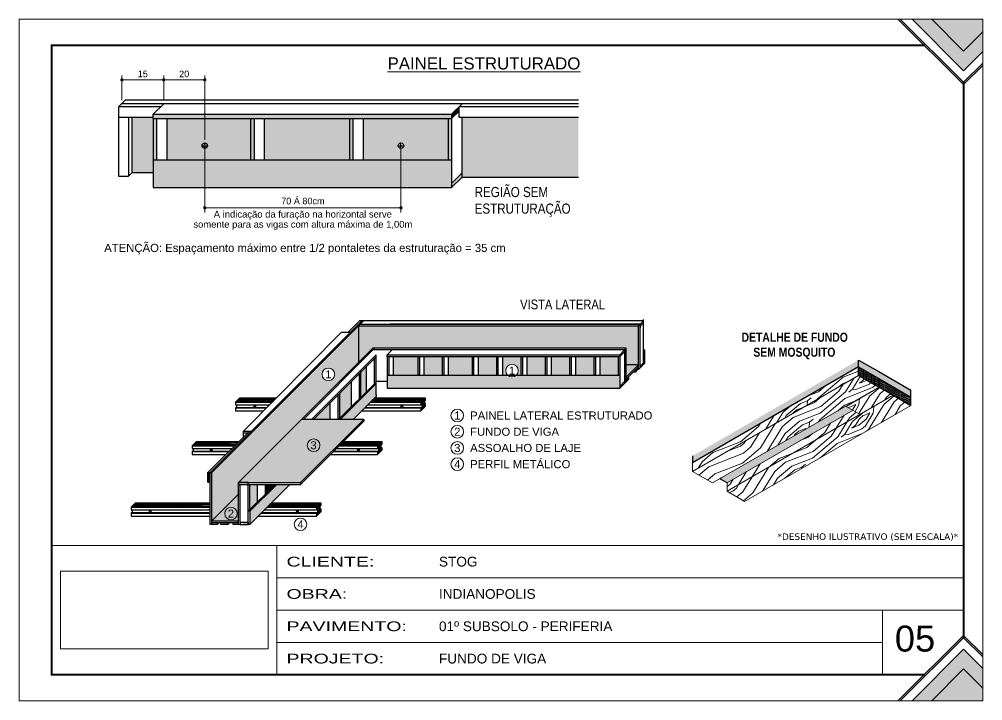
# Model space of a CAD drawing. Extents: x -1206 to 6684, y -2991 to 10691.
# Drawn here: x 71 to 1556, y -691 to 359 of the extents above; entities that cross this region are included whole.
import ezdxf
from ezdxf.enums import TextEntityAlignment as Align

# ---------------------------------------------------------------- set-up
doc = ezdxf.new("R2010")
doc.units = 0
doc.linetypes.add('CONTINUO', pattern=[0])
doc.layers.get('0').update_dxf_attribs({"color": 50})
for name, color, linetype, lineweight in [('CARIMBO', 255, 'Continuous', 9), ('Demarcação 1', 251, 'Continuous', 9), ('Folhas', 255, 'Continuous', 9), ('fundo', 100, 'Continuous', 9), ('Madeira', 126, 'Continuous', 18)]:
    doc.layers.add(name, color=color, linetype=linetype, lineweight=lineweight)
for name, color, linetype in [('COTA', 241, 'Continuous'), ('HACHURA MADEIRAS', 1, 'Continuous'), ('material do compensado', 7, 'Continuous'), ('TEXTO', 3, 'Continuous')]:
    doc.layers.add(name, color=color, linetype=linetype)
doc.layers.add('Demarcação 2', color=7, linetype='Continuous', lineweight=9, true_color=0xe0e0e0)
doc.styles.add('ARIAL', font='arial.ttf')
doc.styles.add('CESAR1', font='arial.ttf', dxfattribs={"oblique": 15})
doc.styles.add('ROMANC', font='techb___.ttf', dxfattribs={"height": 2.5})
doc.styles.get("Standard").update_dxf_attribs({"font": 'arial.ttf'})
doc.styles.add('stylellllll', font='verdana.ttf', dxfattribs={"height": 2})
doc.styles.add('Tecnologia', font='')
doc.styles.add('texto', font='ARIALN.TTF')
doc.styles.get('Tecnologia').set_extended_font_data('Forgotten Futurist')
doc.dimstyles.new('1x', dxfattribs={"dimtxt": 10, "dimasz": 5, "dimexe": 7, "dimexo": 5, "dimgap": 4, "dimtad": 1, "dimdec": 1, "dimdsep": 46, "dimtxsty": 'Standard', "dimblk": 'DOT', "dimcen": 0.09, "dimclrd": 4, "dimclre": 4, "dimclrt": 2, "dimadec": 0, "dimazin": 2, "dimtfac": 1, "dimtdec": 1, "dimtmove": 0, "dimatfit": 3, "dimldrblk": 'DOT', "dimfxl": 1, "dimtolj": 1, "dimtzin": 0, "dimlwd": 9, "dimlwe": 9, "dimarcsym": 0})
picture_1 = doc.add_image_def('image1.jpg', size_in_pixel=(1600, 599))
pattern_1 = [(45, (-2172.936, 47997.7948), (0.99436891, 3.64601934), [4.6875, -0.9375, 0, -0.9375])]
pattern_2 = [(355, (-48299.61, -3039.05), (111.07494, 93.20294), [5.12645, -97.40264]), (85, (-48255.63, -3006.88), (-93.20294, 111.07494), [10.2529, -92.27619]), (40, (-48276.95, -3015.305), (8.936, 102.13894), [7.24881, -21.74642, 7.24881, -14.497615, 50.751904, -43.50449]), (40, (-48305.164, -3043.71), (8.936, 102.13894), [7.24983, -14.49967, 7.24983, -115.99871]), (40, (-48268.52, -3036.626), (8.936, 102.13894), [7.24983, -137.7482]), (40, (-48258.755, -3042.63), (8.936, 102.13894), [7.24983, -137.7482]), (40, (-48273.18, -3031.07), (8.936, 102.13894), [7.24983, -137.7482]), (40, (-48277.84, -3025.52), (8.936, 102.13894), [14.49967, -130.49838]), (40, (-48245.606, -2951.15), (8.936, 102.13894), [14.49967, -130.49838]), (40, (-48287.61, -3019.52), (8.936, 102.13894), [28.99933, -115.99871]), (40, (-48292.27, -3013.964), (8.936, 102.13894), [28.99933, -115.99871]), (40, (-48223.2, -2989.13), (8.936, 102.13894), [28.99933, -115.99871]), (40, (-48296.48, -3003.3), (8.936, 102.13894), [21.7497, -123.24834]), (40, (-48315.57, -2986.195), (8.936, 102.13894), [21.7497, -123.24834]), (40, (-48306.25, -2997.3), (8.936, 102.13894), [21.7497, -123.24834]), (40, (-48237.18, -2972.47), (8.936, 102.13894), [36.24951, -108.74853]), (40, (-48246.946, -2966.47), (8.936, 102.13894), [36.24951, -108.74853]), (40, (-48238.966, -2992.9), (8.936, 102.13894), [50.74931, -94.24873]), (21.56505, (-48288.503, -3029.73), (102.138945, -8.936), [11.4631, -217.79893]), (21.56505, (-48265.395, -3000.877), (102.138945, -8.936), [11.4631, -217.79893]), (21.56505, (-48271.395, -3010.644), (102.138945, -8.936), [11.4631, -217.79893]), (21.56505, (-48294.504, -3039.5), (102.138945, -8.936), [22.9262, -206.33583]), (21.56505, (-48270.055, -2995.324), (102.138945, -8.936), [34.3893, -194.87273]), (21.56505, (-48279.82, -2989.323), (102.138945, -8.936), [45.8524, -183.40963]), (21.56505, (-48289.59, -2983.322), (102.138945, -8.936), [45.8524, -183.40963]), (21.56505, (-48302.23, -2951.34), (102.138945, -8.936), [45.8524, -183.40963]), (21.56505, (-48303.123, -2961.554), (102.138945, -8.936), [57.3155, -171.94653]), (21.56505, (-48298.91, -2972.215), (102.138945, -8.936), [57.3155, -171.94653]), (58.43495, (-48266.735, -3016.2), (8.936, 102.138945), [11.4631, -217.79893]), (58.43495, (-48282.95, -3025.07), (8.936, 102.138945), [11.4631, -217.79893]), (58.43495, (-48299.61, -3039.05), (8.936, 102.138945), [22.9262, -206.33583]), (58.43495, (-48267.63, -3026.41), (8.936, 102.138945), [22.9262, -206.33583]), (58.43495, (-48310.27, -3043.265), (8.936, 102.138945), [34.3893, -194.87273]), (58.43495, (-48320.485, -3042.37), (8.936, 102.138945), [45.8524, -183.40963]), (58.43495, (-48228.113, -3045.307), (8.936, 102.138945), [45.8524, -183.40963]), (58.43495, (-48262.97, -3031.966), (8.936, 102.138945), [45.8524, -183.40963]), (58.43495, (-48243.434, -3043.967), (8.936, 102.138945), [57.3155, -171.94653]), (58.43495, (-48253.2, -3037.966), (8.936, 102.138945), [57.3155, -171.94653])]
pattern_3 = [(0, (-37407.0936, -10793.0036), (0.82275303, 1.645506056), [0, -1.645506056])]

# ---------------------------------------------------------------- blocks, each defined once
blk = doc.blocks.new('9999999999')
at = {"transparency": 33554687}
h = blk.add_hatch(color=30, dxfattribs=at)
h.dxf.hatch_style = 1
h.paths.add_polyline_path([(1357.7, 1050), (1354, 1050), (1455.5, 949.3), (1485, 978.7), (1485, 982.3), (1455.5, 953)])
at = {"true_color": 0x000000, "transparency": 33554687}
h = blk.add_hatch(color=18, dxfattribs=at)
h.dxf.hatch_style = 1
h.paths.add_polyline_path([(1406.6, 1050), (1376.2, 1050), (1455.5, 970.8), (1485, 1000.1), (1485, 1030.4), (1455.5, 1001.1)])
at = {"true_color": 0xff7f00, "transparency": 33554687}
h = blk.add_hatch(color=30, dxfattribs=at)
h.dxf.hatch_style = 1
h.paths.add_polyline_path([(1485, 1030.4), (1485, 1050), (1406.6, 1050), (1455.5, 1001.1)])
at = {"transparency": 33554687}
h = blk.add_hatch(color=30, dxfattribs=at)
h.dxf.hatch_style = 1
h.paths.add_polyline_path([(1357.7, 0), (1354, 0), (1455.5, 100.7), (1485, 71.3), (1485, 67.7), (1455.5, 97)])
at = {"true_color": 0x000000, "transparency": 33554687}
h = blk.add_hatch(color=18, dxfattribs=at)
h.dxf.hatch_style = 1
h.paths.add_polyline_path([(1406.6, 0), (1376.2, 0), (1455.5, 79.2), (1485, 49.9), (1485, 19.6), (1455.5, 48.9)])
at = {"true_color": 0xff7f00, "transparency": 33554687}
h = blk.add_hatch(color=30, dxfattribs=at)
h.dxf.hatch_style = 1
h.paths.add_polyline_path([(1485, 19.6), (1485, 0), (1406.6, 0), (1455.5, 48.9)])
at = {"color": 30, "linetype": 'CONTINUO'}
for p, q in [((396.9, 40), (396.9, 239.2)), ((396.9, 189.4), (1455.5, 189.4)), ((396.9, 139.6), (1455.5, 139.6)), ((1330.4, 139.6), (1330.4, 40)), ((396.9, 89.8), (1330.4, 89.8))]:
    blk.add_line(p, q, dxfattribs=at)
at = {"color": 30, "transparency": 33554687}
for points in [[(1485, 978.7), (1455.5, 949.3), (1354, 1050)], [(1485, 982.3), (1455.5, 953), (1357.7, 1050)], [(1376.2, 1050), (1455.5, 970.8), (1485, 1000.1)], [(1406.6, 1050), (1455.5, 1001.1), (1485, 1030.4)], [(1485, 71.3), (1455.5, 100.7), (1354, 0)], [(1485, 67.7), (1455.5, 97), (1357.7, 0)], [(1376.2, 0), (1455.5, 79.2), (1485, 49.9)], [(1406.6, 0), (1455.5, 48.9), (1485, 19.6)]]:
    blk.add_lwpolyline(points, dxfattribs=at)
at = {"color": 30, "linetype": 'CONTINUO', "const_width": 2}
blk.add_lwpolyline([(1455.5, 97), (1455.5, 239.2), (50, 239.2), (50, 40), (1396.2, 40)], dxfattribs=at)
at = {"layer": 'Folhas'}
blk.add_lwpolyline([(0, 0), (1485, 0), (1485, 1050), (0, 1050)], close=True, dxfattribs=at)
at = {"layer": 'Folhas', "color": 30, "const_width": 3}
for points in [[(1396.2, 1010), (50, 1010), (50, 40), (1396.2, 40)], [(1455.5, 97), (1455.5, 953)]]:
    blk.add_lwpolyline(points, dxfattribs=at)
at = {"layer": 'TEXTO', "color": 7, "style": 'Tecnologia', "width": 1.5}
for s, p in [('CLIENTE:', (411.9, 214.3)), ('OBRA:', (411.9, 164.5)), ('PAVIMENTO:', (411.9, 114.7)), ('PROJETO:', (411.9, 64.9))]:
    blk.add_text(s, height=15, dxfattribs=at).set_placement(p, align=Align.MIDDLE_LEFT)
at = {"layer": 'TEXTO', "color": 7, "linetype": 'Continuous', "ltscale": 5, "style": 'ARIAL'}
for s, p in [('STOG', (646.9, 214.3)), ('INDIANOPOLIS', (646.9, 164.5)), ('01º SUBSOLO - PERIFERIA', (646.9, 114.7)), ('FUNDO DE VIGA', (646.9, 64.9))]:
    blk.add_text(s, height=15, dxfattribs=at).set_placement(p, align=Align.MIDDLE_LEFT)
image = blk.add_image(picture_1, insert=(63.5, 79.7), size_in_units=(320, 119.8))
image.dxf.flags = 7
blk = doc.blocks.new('_Dot')
at = {"color": 0, "linetype": 'ByBlock', "lineweight": -2}
blk.add_line((-0.5, 0), (-1, 0), dxfattribs=at)
at = {"color": 0, "linetype": 'ByBlock', "const_width": 0.5}
blk.add_lwpolyline([(-0.25, 0, 1), (0.25, 0, 1)], format="xyb", close=True, dxfattribs=at)
blk = doc.blocks.new('*D107')
at = {"layer": 'COTA', "color": 4, "lineweight": 9, "transparency": 16777216}
for p, q in [((229.6, 233.7), (229.6, 272.1)), ((294.1, 233.3), (294.1, 272.1)), ((234.6, 265.1), (289.1, 265.1))]:
    blk.add_line(p, q, dxfattribs=at)
at = {"layer": 'Defpoints', "color": 0, "transparency": 16777216}
for p in [(294.1, 265.1), (229.6, 228.7), (294.1, 228.3)]:
    blk.add_point(p, dxfattribs=at)
at = {"layer": 'COTA', "color": 4, "lineweight": 9, "transparency": 16777216, "xscale": 5, "yscale": 5, "zscale": 5, "rotation": 180}
blk.add_blockref('_Dot', (229.6, 265.1), dxfattribs=at)
at = {"layer": 'COTA', "color": 4, "lineweight": 9, "transparency": 16777216, "xscale": 5, "yscale": 5, "zscale": 5}
blk.add_blockref('_Dot', (294.1, 265.1), dxfattribs=at)
at = {"layer": 'COTA', "color": 2, "transparency": 16777216, "insert": (261.9, 274.2), "char_height": 10, "attachment_point": 5}
blk.add_mtext('\\A1;15', dxfattribs=at)
blk = doc.blocks.new('*D108')
at = {"layer": 'COTA', "color": 4, "lineweight": 9, "transparency": 16777216}
for p, q in [((294.1, 233.3), (294.1, 272.1)), ((357.4, 172.9), (357.4, 272.1)), ((299.1, 265.1), (352.4, 265.1))]:
    blk.add_line(p, q, dxfattribs=at)
at = {"layer": 'Defpoints', "color": 0, "transparency": 16777216}
for p in [(357.4, 265.1), (294.1, 228.3), (357.4, 167.9)]:
    blk.add_point(p, dxfattribs=at)
at = {"layer": 'COTA', "color": 4, "lineweight": 9, "transparency": 16777216, "xscale": 5, "yscale": 5, "zscale": 5, "rotation": 180}
blk.add_blockref('_Dot', (294.1, 265.1), dxfattribs=at)
at = {"layer": 'COTA', "color": 4, "lineweight": 9, "transparency": 16777216, "xscale": 5, "yscale": 5, "zscale": 5}
blk.add_blockref('_Dot', (357.4, 265.1), dxfattribs=at)
at = {"layer": 'COTA', "color": 2, "transparency": 16777216, "insert": (325.7, 274.2), "char_height": 10, "attachment_point": 5}
blk.add_mtext('\\A1;20', dxfattribs=at)
blk = doc.blocks.new('*D109')
at = {"layer": 'COTA', "color": 4, "lineweight": 9, "transparency": 16777216}
for p, q in [((357.4, 162.9), (357.4, 61)), ((659.8, 162.9), (659.8, 61)), ((362.4, 68), (654.8, 68))]:
    blk.add_line(p, q, dxfattribs=at)
at = {"layer": 'Defpoints', "color": 0, "transparency": 16777216}
for p in [(357.4, 167.9), (659.8, 167.9), (659.8, 68)]:
    blk.add_point(p, dxfattribs=at)
at = {"layer": 'COTA', "color": 4, "lineweight": 9, "transparency": 16777216, "xscale": 5, "yscale": 5, "zscale": 5, "rotation": 180}
blk.add_blockref('_Dot', (357.4, 68), dxfattribs=at)
at = {"layer": 'COTA', "color": 4, "lineweight": 9, "transparency": 16777216, "xscale": 5, "yscale": 5, "zscale": 5}
blk.add_blockref('_Dot', (659.8, 68), dxfattribs=at)
at = {"layer": 'COTA', "color": 2, "transparency": 16777216, "insert": (508.6, 78.4), "char_height": 10, "attachment_point": 5}
blk.add_mtext('\\A1;70 Á 80cm', dxfattribs=at)

msp = doc.modelspace()

# ---------------------------------------------------------------- hatches: boundary and pattern name
for points in [[(749.252, 217.124), (749.252, 223.5), (737.903, 212.243), (737.903, 205.867)], [(580.303, 142.155), (585.629, 142.155), (585.629, 205.867), (580.303, 205.867)], [(1026.156, -181.19), (1026.156, -176.996), (1021.928, -181.19), (1021.928, -185.384)], [(1010.992, -192.037), (1005.009, -197.971), (1005.009, -202.165), (1010.992, -196.231)], [(365.765, -340.012), (362.104, -340.012), (362.104, -354.87), (365.765, -354.87)]]:
    msp.add_hatch(color=256).paths.add_polyline_path(points)
at = {"linetype": 'ByBlock', "ltscale": 2}
for points in [[(737.903, 212.244), (277.847, 212.244), (277.847, 205.867), (737.903, 205.867)], [(277.736, 142.157), (283.062, 142.157), (283.062, 205.757), (277.736, 205.757)], [(427.918, 142.156), (433.244, 142.156), (433.244, 205.757), (427.918, 205.757)], [(618.869, -205.337), (621.221, -202.985), (621.221, -161.545), (618.869, -163.897)], [(638.519, -190.1), (640.958, -190.1), (640.958, -161.384), (638.519, -161.384)], [(685.796, -190.101), (688.234, -190.101), (688.234, -161.384), (685.796, -161.384)], [(723.329, -190.101), (725.768, -190.101), (725.768, -161.384), (723.329, -161.384)], [(769.261, -190.101), (771.7, -190.101), (771.7, -161.384), (769.261, -161.384)], [(806.795, -190.101), (809.233, -190.101), (809.233, -161.384), (806.795, -161.384)], [(844.328, -190.101), (846.767, -190.101), (846.767, -161.384), (844.328, -161.384)], [(881.861, -190.102), (884.3, -190.102), (884.3, -161.384), (881.862, -161.384)], [(919.395, -190.102), (921.834, -190.102), (921.834, -161.384), (919.395, -161.384)], [(956.928, -190.102), (959.367, -190.102), (959.367, -161.384), (956.928, -161.384)], [(994.462, -190.102), (996.9, -190.102), (996.901, -161.384), (994.462, -161.384)], [(1035.786, -151.397), (1033.771, -151.397), (1033.771, -153.637)], [(595.53, -226.198), (597.882, -223.845), (597.882, -184.549), (595.53, -186.902)], [(618.976, -205.23), (618.976, -202.752), (565.58, -256.148), (565.58, -258.037), (566.169, -258.037)], [(565.473, -217.293), (563.121, -219.645), (563.121, -258.143), (565.473, -258.143)], [(468.307, -358.166), (465.74, -358.166), (424.285, -399.622), (426.851, -399.622)], [(451.098, -372.809), (453.45, -370.456), (453.45, -358.273), (451.098, -358.273)]]:
    msp.add_hatch(color=256, dxfattribs=at).paths.add_polyline_path(points)
h = msp.add_hatch(color=256)
h.paths.add_polyline_path([(737.902, 105.614), (737.902, 99.237), (754.126, 115.329), (754.126, 121.706)])
h.paths.add_polyline_path([(732.576, 142.155), (737.903, 142.155), (737.903, 205.867), (732.577, 205.867)])
at = {"linetype": 'Continuous', "ltscale": 1.5}
h = msp.add_hatch(dxfattribs=at)
h.set_pattern_fill('ANSI36', color=256, scale=15, style=0)
h.set_pattern_definition(pattern_1)
h.paths.add_polyline_path([(409.533, -226.716), (407.027, -229.222), (463.592, -229.222), (466.084, -226.716)])
h = msp.add_hatch(dxfattribs=at)
h.set_pattern_fill('ANSI36', color=256, scale=15, style=0)
h.set_pattern_definition(pattern_1)
h.paths.add_polyline_path([(695.221, -226.716), (617.49, -226.716), (614.984, -229.222), (692.715, -229.222)])
h.paths.add_polyline_path([(695.221, -226.716), (692.715, -229.222), (692.715, -242.834), (695.221, -240.328)])
h = msp.add_hatch(dxfattribs=at)
h.set_pattern_fill('ANSI36', color=256, scale=15, style=0)
h.set_pattern_definition(pattern_1)
h.paths.add_polyline_path([(342.553, -294.086), (340.047, -296.592), (396.613, -296.592), (399.104, -294.086)])
h = msp.add_hatch(dxfattribs=at)
h.set_pattern_fill('ANSI36', color=256, scale=15, style=0)
h.set_pattern_definition(pattern_1)
h.paths.add_polyline_path([(628.242, -294.086), (625.736, -296.592), (625.736, -310.204), (628.242, -307.698)])
h.paths.add_polyline_path([(569.236, -294.086), (566.73, -296.592), (625.736, -296.592), (628.242, -294.086)])
h = msp.add_hatch(dxfattribs=at)
h.set_pattern_fill('ANSI36', color=256, scale=15, style=0)
h.set_pattern_definition(pattern_1)
h.paths.add_polyline_path([(248.479, -388.708), (245.973, -391.214), (353.445, -391.214), (353.445, -388.708)])
h = msp.add_hatch(dxfattribs=at)
h.set_pattern_fill('ANSI36', color=256, scale=15, style=0)
h.set_pattern_definition(pattern_1)
h.paths.add_polyline_path([(534.168, -388.708), (531.662, -391.214), (531.662, -404.827), (534.168, -402.321)])
h.paths.add_polyline_path([(458.065, -388.708), (455.559, -391.214), (531.662, -391.214), (534.168, -388.708)])
at = {"linetype": 'ByBlock', "ltscale": 2}
h = msp.add_hatch(color=256, dxfattribs=at)
h.paths.add_polyline_path([(376.551, -417.002), (368.331, -417.002), (368.331, -419.921), (376.551, -419.921)])
h.paths.add_polyline_path([(392.849, -417.002), (382.063, -417.002), (382.063, -419.921), (392.849, -419.921)])
h.paths.add_polyline_path([(409.398, -417.002), (401.178, -417.002), (401.178, -419.921), (409.398, -419.921)])
at = {"layer": 'Demarcação 1'}
h = msp.add_hatch(color=256, dxfattribs=at)
h.paths.add_polyline_path([(388.061, -403.104, 1), (407.416, -403.104, 1)], flags=17)
h.paths.add_polyline_path([(409.398, -355.402), (594.443, -170.358), (594.443, -113.89), (594.442, -113.89), (368.331, -340.001), (368.331, -414.435), (409.398, -373.368)])
h.paths.add_polyline_path([(538.256, -188.568, -1), (557.611, -188.568, -1)], flags=16)
h.paths.add_polyline_path([(389.86, -412.357), (405.617, -412.357), (405.617, -393.801), (389.86, -393.801)], flags=24)
h.paths.add_polyline_path([(540.055, -197.821), (555.812, -197.821), (555.812, -179.265), (540.055, -179.265)], flags=24)
for points in [[(594.443, -170.358), (616.377, -148.423), (1006.944, -148.423), (1006.944, -174.048), (1026.156, -174.048), (1026.156, -113.89), (594.443, -113.89)], [(1006.944, -174.048), (1006.944, -193.104), (1026.156, -174.048)]]:
    msp.add_hatch(color=256, dxfattribs=at).paths.add_polyline_path(points)
h = msp.add_hatch(color=256, dxfattribs=at)
h.paths.add_polyline_path([(368.331, -414.435), (409.398, -414.435), (409.398, -373.368)])
h.paths.add_polyline_path([(388.061, -403.104, -1), (407.416, -403.104, -1)], flags=16)
h.paths.add_polyline_path([(389.86, -412.357), (405.617, -412.357), (405.617, -393.801), (389.86, -393.801)], flags=24)
at = {"layer": 'Demarcação 2'}
for points in [[(277.847, 205.871), (277.847, 205.871), (277.847, 205.871), (277.847, 206.93), (244.854, 206.93), (244.854, 121.709), (277.847, 121.708)], [(299.397, 142.157), (428.029, 142.156), (428.029, 205.867), (299.397, 205.867)], [(449.579, 142.156), (580.303, 142.155), (580.303, 205.867), (449.579, 205.867)], [(754.126, 206.93), (754.126, 115.329), (933.405, 115.328), (933.405, 206.93)], [(737.903, 142.155), (277.847, 142.157), (277.847, 105.616), (277.847, 99.239), (737.902, 99.237)], [(648.493, -190.101), (685.902, -190.101), (685.902, -161.278), (648.493, -161.278)], [(695.769, -190.101), (723.436, -190.101), (723.436, -161.278), (695.769, -161.278)], [(733.303, -190.101), (769.368, -190.101), (769.368, -161.278), (733.303, -161.278)], [(779.235, -190.101), (806.901, -190.101), (806.901, -161.278), (779.235, -161.278)], [(854.302, -190.101), (881.968, -190.102), (881.968, -161.278), (854.302, -161.278)], [(891.835, -190.102), (919.502, -190.102), (919.502, -161.278), (891.835, -161.278)], [(929.369, -190.102), (957.035, -190.102), (957.035, -161.278), (929.369, -161.278)], [(966.902, -190.102), (994.568, -190.102), (994.569, -161.278), (966.902, -161.278)], [(597.989, -223.739), (606.656, -215.072), (606.656, -176.111), (597.989, -184.777)], [(997.007, -190.102), (837.339, -190.101, -0.38303455), (824.408, -190.101), (638.626, -190.1), (638.626, -210.1), (997.007, -210.102)], [(565.58, -256.148), (583.317, -238.411), (583.317, -199.45), (565.58, -217.186)], [(621.328, -219.958), (621.328, -202.878), (566.169, -258.037), (586.169, -258.037), (621.323, -222.883)], [(524.729, -258.037), (550.907, -258.037), (550.907, -231.859)], [(426.637, -397.269), (438.884, -385.022), (438.884, -358.166), (426.637, -358.166)], [(488.606, -358.166), (483.12, -358.166), (468.307, -358.166), (426.851, -399.622), (426.851, -419.921)], [(453.557, -370.35), (465.74, -358.166), (453.557, -358.166)]]:
    msp.add_hatch(color=256, dxfattribs=at).paths.add_polyline_path(points)
h = msp.add_hatch(color=256, dxfattribs=at)
h.paths.add_polyline_path([(655.625, 163.689, -1), (663.992, 163.689, -1)], flags=16)
h.paths.add_polyline_path([(601.852, 142.155), (732.576, 142.155), (732.577, 205.867), (601.852, 205.867)])
h = msp.add_hatch(color=256, dxfattribs=at)
h.paths.add_polyline_path([(840.551, -182.9, -1), (821.196, -182.9, -1)], flags=16)
h.paths.add_polyline_path([(822.995, -192.153), (838.752, -192.153), (838.752, -173.597), (822.995, -173.597)], flags=24)
h.paths.add_polyline_path([(816.768, -190.101), (844.435, -190.101), (844.435, -161.278), (816.768, -161.278)])
h = msp.add_hatch(color=256, dxfattribs=at)
h.paths.add_polyline_path([(409.398, -355.402), (411.965, -355.402), (424.285, -355.402), (505.037, -355.402), (602.401, -258.037), (506.763, -258.037)])
h.paths.add_polyline_path([(517.138, -307.416), (533.004, -307.416), (533.004, -288.533), (517.138, -288.533)], flags=24)
at = {"layer": 'fundo'}
h = msp.add_hatch(color=252, dxfattribs=at)
h.dxf.hatch_style = 1
h.paths.add_polyline_path([(1109.052, -314.383), (1109.052, -325.039), (1365.198, -177.153), (1365.198, -166.497)])
h = msp.add_hatch(color=252, dxfattribs=at)
h.dxf.hatch_style = 1
h.paths.add_polyline_path([(1396.276, -184.44), (1365.198, -166.497), (1365.198, -177.153), (1396.276, -195.095), (1445.612, -223.58), (1445.612, -212.925)])
h = msp.add_hatch(color=252, dxfattribs=at)
h.dxf.hatch_style = 1
h.paths.add_polyline_path([(1356.566, -243.893), (1346.197, -237.907), (1346.197, -237.031), (1151.408, -349.493), (1162.328, -355.797)])
at = {"layer": 'HACHURA MADEIRAS'}
h = msp.add_hatch(dxfattribs=at)
h.set_pattern_fill('DOTS', scale=1.036539)
h.set_pattern_definition(pattern_3)
h.paths.add_polyline_path([(1396.276, -208.118), (1396.276, -195.095), (1365.198, -177.153), (1365.198, -190.176)])
h = msp.add_hatch(dxfattribs=at)
h.set_pattern_fill('DOTS', scale=1.036539)
h.set_pattern_definition(pattern_3)
h.paths.add_polyline_path([(1397.034, -195.533), (1397.034, -208.556), (1418.173, -220.761), (1418.173, -207.738)])
h = msp.add_hatch(dxfattribs=at)
h.set_pattern_fill('DOTS', scale=1.036539)
h.set_pattern_definition(pattern_3)
h.paths.add_polyline_path([(1418.474, -207.911), (1418.474, -220.934), (1445.612, -236.603), (1445.612, -223.58)])
at = {"layer": 'Madeira'}
h = msp.add_hatch(dxfattribs=at)
h.set_pattern_fill('PATRON00077', color=256, scale=102.529099, angle=355, pattern_type=2)
h.set_pattern_definition(pattern_2)
h.paths.add_polyline_path([(1109.052, -325.039), (1109.052, -338.061), (1365.198, -190.176), (1365.198, -177.153)])
h = msp.add_hatch(dxfattribs=at)
h.set_pattern_fill('PATRON00077', color=256, scale=102.529099, angle=355, pattern_type=2)
h.set_pattern_definition([(355, (-17197.09, -72279.62), (111.07494, 93.20294), [5.12645, -97.40264]), (85, (-17153.11, -72247.45), (-93.20294, 111.07494), [10.25291, -92.27619]), (40, (-17174.43, -72255.874), (8.936, 102.138945), [7.248807, -21.74642, 7.248807, -14.497615, 50.751904, -43.504487]), (40, (-17202.65, -72284.28), (8.936, 102.138945), [7.24983, -14.499665, 7.24983, -115.99871]), (40, (-17166.004, -72277.196), (8.936, 102.138945), [7.24983, -137.74821]), (40, (-17156.24, -72283.196), (8.936, 102.138945), [7.24983, -137.74821]), (40, (-17170.664, -72271.64), (8.936, 102.138945), [7.24983, -137.74821]), (40, (-17175.324, -72266.09), (8.936, 102.138945), [14.49967, -130.49838]), (40, (-17143.09, -72191.72), (8.936, 102.138945), [14.49967, -130.49838]), (40, (-17185.09, -72260.09), (8.936, 102.138945), [28.99933, -115.99871]), (40, (-17189.75, -72254.534), (8.936, 102.138945), [28.99933, -115.99871]), (40, (-17120.68, -72229.7), (8.936, 102.138945), [28.99933, -115.99871]), (40, (-17193.965, -72243.87), (8.936, 102.138945), [21.7497, -123.24834]), (40, (-17213.05, -72226.765), (8.936, 102.138945), [21.7497, -123.24834]), (40, (-17203.73, -72237.87), (8.936, 102.138945), [21.7497, -123.24834]), (40, (-17134.66, -72213.04), (8.936, 102.138945), [36.24951, -108.74853]), (40, (-17144.43, -72207.04), (8.936, 102.138945), [36.24951, -108.74853]), (40, (-17136.45, -72233.47), (8.936, 102.138945), [50.74931, -94.24873]), (21.56505, (-17185.985, -72270.3), (102.138945, -8.936), [11.4631, -217.79893]), (21.56505, (-17162.877, -72241.447), (102.138945, -8.936), [11.4631, -217.79893]), (21.56505, (-17168.877, -72251.214), (102.138945, -8.936), [11.4631, -217.79893]), (21.56505, (-17191.986, -72280.07), (102.138945, -8.936), [22.9262, -206.33583]), (21.56505, (-17167.537, -72235.893), (102.138945, -8.936), [34.3893, -194.87273]), (21.56505, (-17177.304, -72229.893), (102.138945, -8.936), [45.8524, -183.40963]), (21.56505, (-17187.07, -72223.89), (102.138945, -8.936), [45.8524, -183.40963]), (21.56505, (-17199.71, -72191.91), (102.138945, -8.936), [45.8524, -183.40963]), (21.56505, (-17200.605, -72202.124), (102.138945, -8.936), [57.31551, -171.94653]), (21.56505, (-17196.39, -72212.785), (102.138945, -8.936), [57.31551, -171.94653]), (58.43495, (-17164.217, -72256.77), (8.936, 102.138945), [11.4631, -217.79893]), (58.43495, (-17180.43, -72265.64), (8.936, 102.138945), [11.4631, -217.79893]), (58.43495, (-17197.093, -72279.62), (8.936, 102.138945), [22.9262, -206.33583]), (58.43495, (-17165.11, -72266.98), (8.936, 102.138945), [22.9262, -206.33583]), (58.43495, (-17207.753, -72283.835), (8.936, 102.138945), [34.3893, -194.87273]), (58.43495, (-17217.967, -72282.94), (8.936, 102.138945), [45.8524, -183.40963]), (58.43495, (-17125.595, -72285.877), (8.936, 102.138945), [45.8524, -183.40963]), (58.43495, (-17160.45, -72272.536), (8.936, 102.138945), [45.8524, -183.40963]), (58.43495, (-17140.916, -72284.537), (8.936, 102.138945), [57.31551, -171.94653]), (58.43495, (-17150.683, -72278.536), (8.936, 102.138945), [57.31551, -171.94653])])
h.paths.add_polyline_path([(1109.052, -338.061), (1140.13, -356.004), (1396.276, -208.118), (1365.198, -190.176)])
h = msp.add_hatch(dxfattribs=at)
h.set_pattern_fill('PATRON00077', color=256, scale=102.529099, angle=355, pattern_type=2)
h.set_pattern_definition(pattern_2)
h.paths.add_polyline_path([(1189.479, -384.482), (1445.612, -236.603), (1418.474, -220.934), (1162.424, -368.765)])
h = msp.add_hatch(dxfattribs=at)
h.set_pattern_fill('PATRON00077', color=256, scale=102.529099, angle=355, pattern_type=2)
h.set_pattern_definition([(355, (-48321.57, -3026.31), (111.07494, 93.20294), [5.12645, -97.40264]), (85, (-48277.59, -2994.14), (-93.20294, 111.07494), [10.2529, -92.27619]), (40, (-48298.91, -3002.565), (8.936, 102.13894), [7.24881, -21.74642, 7.24881, -14.497615, 50.751904, -43.50449]), (40, (-48327.13, -3030.97), (8.936, 102.13894), [7.24983, -14.49967, 7.24983, -115.99871]), (40, (-48290.49, -3023.89), (8.936, 102.13894), [7.24983, -137.7482]), (40, (-48280.72, -3029.89), (8.936, 102.13894), [7.24983, -137.7482]), (40, (-48295.15, -3018.33), (8.936, 102.13894), [7.24983, -137.7482]), (40, (-48299.81, -3012.78), (8.936, 102.13894), [14.49967, -130.49838]), (40, (-48267.57, -2938.41), (8.936, 102.13894), [14.49967, -130.49838]), (40, (-48309.574, -3006.78), (8.936, 102.13894), [28.99933, -115.99871]), (40, (-48314.234, -3001.225), (8.936, 102.13894), [28.99933, -115.99871]), (40, (-48245.16, -2976.39), (8.936, 102.13894), [28.99933, -115.99871]), (40, (-48318.45, -2990.564), (8.936, 102.13894), [21.7497, -123.24834]), (40, (-48337.535, -2973.456), (8.936, 102.13894), [21.7497, -123.24834]), (40, (-48328.214, -2984.56), (8.936, 102.13894), [21.7497, -123.24834]), (40, (-48259.14, -2959.73), (8.936, 102.13894), [36.24951, -108.74853]), (40, (-48268.91, -2953.73), (8.936, 102.13894), [36.24951, -108.74853]), (40, (-48260.93, -2980.16), (8.936, 102.13894), [50.74931, -94.24873]), (21.56505, (-48310.467, -3016.992), (102.138945, -8.936), [11.4631, -217.79893]), (21.56505, (-48287.36, -2988.14), (102.138945, -8.936), [11.4631, -217.79893]), (21.56505, (-48293.36, -2997.905), (102.138945, -8.936), [11.4631, -217.79893]), (21.56505, (-48316.47, -3026.76), (102.138945, -8.936), [22.9262, -206.33583]), (21.56505, (-48292.02, -2982.584), (102.138945, -8.936), [34.3893, -194.87273]), (21.56505, (-48301.786, -2976.584), (102.138945, -8.936), [45.8524, -183.40963]), (21.56505, (-48311.553, -2970.583), (102.138945, -8.936), [45.8524, -183.40963]), (21.56505, (-48324.193, -2938.6), (102.138945, -8.936), [45.8524, -183.40963]), (21.56505, (-48325.087, -2948.815), (102.138945, -8.936), [57.3155, -171.94653]), (21.56505, (-48320.873, -2959.476), (102.138945, -8.936), [57.3155, -171.94653]), (58.43495, (-48288.7, -3003.46), (8.936, 102.138945), [11.4631, -217.79893]), (58.43495, (-48304.914, -3012.332), (8.936, 102.138945), [11.4631, -217.79893]), (58.43495, (-48321.575, -3026.313), (8.936, 102.138945), [22.9262, -206.33583]), (58.43495, (-48289.593, -3013.673), (8.936, 102.138945), [22.9262, -206.33583]), (58.43495, (-48332.236, -3030.526), (8.936, 102.138945), [34.3893, -194.87273]), (58.43495, (-48342.45, -3029.632), (8.936, 102.138945), [45.8524, -183.40963]), (58.43495, (-48250.078, -3032.57), (8.936, 102.138945), [45.8524, -183.40963]), (58.43495, (-48284.933, -3019.226), (8.936, 102.138945), [45.8524, -183.40963]), (58.43495, (-48265.4, -3031.228), (8.936, 102.138945), [57.3155, -171.94653]), (58.43495, (-48275.166, -3025.227), (8.936, 102.138945), [57.3155, -171.94653])])
h.paths.add_polyline_path([(1367.336, -250.112), (1418.173, -220.761), (1396.51, -208.195), (1346.197, -237.907)])
h = msp.add_hatch(dxfattribs=at)
h.set_pattern_fill('PATRON00077', color=256, scale=102.529099, angle=355, pattern_type=2)
h.set_pattern_definition(pattern_2)
h.paths.add_polyline_path([(1367.698, -250.32), (1356.419, -243.809), (1162.261, -355.836), (1162.328, -368.82)])

# ---------------------------------------------------------------- linework, layer by layer
at = {"linetype": 'ByBlock', "ltscale": 2}
for p, q in [((224.419, 223.501), (234.859, 233.942)), ((224.419, 223.501), (224.419, 206.93)), ((294.071, 228.336), (277.847, 212.244)), ((754.127, 228.336), (737.903, 212.243)), ((749.252, 206.93), (749.252, 223.501)), ((277.847, 212.244), (737.904, 212.244)), ((277.847, 205.871), (277.847, 212.244)), ((737.903, 212.243), (737.902, 99.237)), ((749.252, 217.124), (737.903, 205.867)), ((224.419, 206.93), (224.419, 116.873)), ((240.019, 206.93), (240.019, 116.873)), ((244.854, 206.93), (244.854, 121.709)), ((277.847, 205.871), (277.847, 99.239)), ((277.847, 205.871), (277.847, 105.616)), ((277.847, 205.867), (737.903, 205.867)), ((283.173, 205.871), (283.173, 142.157)), ((299.397, 142.157), (299.397, 205.871)), ((428.029, 205.871), (428.029, 142.156)), ((433.355, 205.871), (433.355, 142.156)), ((449.579, 142.156), (449.579, 205.871)), ((580.303, 205.867), (580.303, 142.155)), ((585.629, 205.867), (585.629, 142.155)), ((601.852, 142.155), (601.852, 205.867)), ((732.577, 205.867), (732.576, 142.155)), ((754.126, 115.329), (754.126, 206.929)), ((240.019, 116.873), (244.854, 121.709)), ((277.847, 121.708), (244.854, 121.709)), ((277.847, 121.708), (244.854, 121.708)), ((754.126, 121.706), (737.902, 105.614)), ((754.126, 115.329), (737.902, 99.237)), ((1033.771, -109.195), (1028.723, -114.202)), ((509.329, -258.037), (618.943, -148.423)), ((1004.436, -150.99), (1006.944, -148.423)), ((621.328, -219.958), (621.328, -161.438)), ((646.054, -150.99), (638.626, -158.358)), ((638.626, -158.358), (997.007, -158.358)), ((638.626, -161.276), (638.626, -158.358)), ((638.626, -161.276), (638.626, -210.1)), ((638.626, -161.276), (638.626, -190.1)), ((638.626, -161.278), (997.007, -161.278)), ((641.065, -161.276), (641.064, -190.1)), ((648.493, -190.101), (648.493, -161.276)), ((685.902, -161.277), (685.902, -190.101)), ((688.341, -161.277), (688.341, -190.101)), ((695.769, -190.101), (695.769, -161.277)), ((723.436, -161.277), (723.436, -190.101)), ((725.874, -161.277), (725.874, -190.101)), ((733.303, -190.101), (733.303, -161.277)), ((769.368, -161.277), (769.368, -190.101)), ((771.807, -161.277), (771.806, -190.101)), ((779.235, -190.101), (779.235, -161.277)), ((806.901, -161.277), (806.901, -190.101)), ((809.34, -161.277), (809.34, -190.101)), ((816.768, -190.101), (816.768, -161.277)), ((844.435, -161.277), (844.435, -190.101)), ((846.873, -161.277), (846.873, -190.101)), ((854.302, -190.101), (854.302, -161.277)), ((881.968, -161.278), (881.968, -190.102)), ((884.407, -161.278), (884.407, -190.102)), ((891.835, -190.102), (891.835, -161.278)), ((919.502, -161.278), (919.502, -190.102)), ((921.94, -161.278), (921.94, -190.102)), ((929.369, -190.102), (929.369, -161.278)), ((957.035, -161.278), (957.035, -190.102)), ((959.474, -161.278), (959.474, -190.102)), ((966.902, -190.102), (966.902, -161.278)), ((994.569, -161.278), (994.568, -190.102)), ((1004.436, -150.99), (997.007, -158.358)), ((1004.436, -153.91), (997.007, -161.278)), ((997.007, -158.358), (997.007, -161.278)), ((997.007, -161.278), (997.007, -210.102)), ((1004.436, -150.99), (1004.436, -202.734)), ((1033.771, -153.637), (1035.786, -151.397)), ((1035.786, -151.397), (1033.771, -151.397)), ((1035.786, -171.397), (1035.786, -151.397)), ((606.656, -215.072), (606.656, -176.111)), ((618.976, -205.23), (618.976, -163.791)), ((1033.771, -173.637), (1026.156, -181.19)), ((1033.771, -173.637), (1035.786, -171.397)), ((595.637, -226.091), (595.637, -186.795)), ((597.989, -223.739), (597.989, -184.443)), ((621.328, -200.4), (563.691, -258.037)), ((583.317, -238.411), (583.317, -199.115)), ((638.626, -199.812), (621.328, -199.812)), ((1004.436, -199.814), (997.007, -207.182)), ((1004.436, -202.734), (997.007, -210.102)), ((1010.992, -196.231), (1000.61, -206.528)), ((1006.944, -200.246), (1004.436, -202.734)), ((563.227, -258.037), (563.227, -219.539)), ((565.58, -258.037), (565.58, -217.186)), ((621.328, -219.958), (621.323, -222.883)), ((404.958, -231.29), (404.958, -235.482)), ((404.958, -231.29), (448.202, -231.29)), ((404.958, -231.29), (461.536, -231.29)), ((404.958, -235.482), (457.369, -235.482)), ((406.402, -235.482), (406.402, -239.714)), ((407.027, -229.222), (463.592, -229.222)), ((409.533, -226.716), (466.084, -226.716)), ((411.601, -224.647), (468.14, -224.647)), ((608.724, -235.482), (690.647, -235.482)), ((612.916, -231.29), (690.647, -231.29)), ((614.984, -229.222), (692.715, -229.222)), ((617.49, -226.716), (695.221, -226.716)), ((619.559, -224.647), (697.29, -224.647)), ((690.647, -231.29), (690.647, -235.482)), ((691.285, -231.567), (691.285, -234.844)), ((692.091, -230.761), (692.091, -242.685)), ((692.715, -229.222), (692.715, -242.834)), ((695.221, -226.716), (695.221, -240.328)), ((695.846, -227.006), (695.846, -238.93)), ((695.846, -229.464), (696.665, -229.464)), ((695.846, -233.71), (697.29, -233.71)), ((695.846, -234.334), (696.665, -234.334)), ((696.665, -226.187), (696.665, -229.464)), ((696.665, -234.334), (696.665, -238.111)), ((404.958, -240.353), (452.526, -240.353)), ((404.958, -244.903), (434.668, -244.903)), ((404.958, -244.903), (448.002, -244.903)), ((405.597, -239.714), (453.161, -239.714)), ((599.303, -244.903), (690.647, -244.903)), ((603.853, -240.353), (690.647, -240.353)), ((604.492, -239.714), (691.285, -239.714)), ((691.285, -242.685), (692.091, -242.685)), ((695.846, -238.111), (696.665, -238.111)), ((602.52, -258.037), (602.52, -260.802)), ((417.098, -285.008), (417.098, -275.987)), ((417.098, -278.907), (423.198, -278.907)), ((340.047, -296.592), (405.514, -296.592)), ((342.553, -294.086), (408.02, -294.086)), ((344.622, -292.017), (410.088, -292.017)), ((566.713, -296.592), (625.736, -296.592)), ((569.219, -294.086), (628.242, -294.086)), ((571.288, -292.017), (630.31, -292.017)), ((625.736, -296.592), (625.736, -310.204)), ((628.242, -294.086), (628.242, -307.698)), ((628.866, -294.376), (628.866, -306.3)), ((628.866, -296.834), (629.686, -296.834)), ((629.686, -293.557), (629.686, -296.834)), ((337.979, -298.66), (381.223, -298.66)), ((337.979, -298.66), (403.445, -298.66)), ((337.979, -298.66), (337.979, -302.852)), ((337.979, -302.852), (399.253, -302.852)), ((337.979, -307.723), (394.383, -307.723)), ((338.617, -307.084), (395.021, -307.084)), ((339.423, -302.852), (339.423, -307.084)), ((555.582, -307.723), (623.667, -307.723)), ((556.221, -307.084), (624.306, -307.084)), ((560.453, -302.852), (623.667, -302.852)), ((564.645, -298.66), (623.667, -298.66)), ((623.667, -298.66), (623.667, -302.852)), ((624.306, -298.937), (624.306, -302.214)), ((624.306, -310.055), (625.111, -310.055)), ((625.111, -298.131), (625.111, -310.055)), ((628.866, -301.08), (630.31, -301.08)), ((628.866, -301.704), (629.686, -301.704)), ((628.866, -305.481), (629.686, -305.481)), ((629.686, -301.704), (629.686, -305.481)), ((337.979, -312.273), (367.689, -312.273)), ((337.979, -312.273), (389.833, -312.273)), ((551.032, -312.273), (623.667, -312.273)), ((362.104, -354.87), (362.104, -340.012)), ((365.765, -340.002), (368.33, -340.002)), ((362.104, -354.87), (365.765, -354.87)), ((409.398, -355.402), (411.965, -355.402)), ((505.037, -355.402), (505.037, -358.166)), ((415.181, -358.166), (483.12, -358.166)), ((424.285, -417.002), (424.285, -358.166)), ((426.637, -397.269), (426.637, -358.302)), ((438.884, -385.022), (438.884, -358.166)), ((451.204, -372.702), (451.204, -358.166)), ((453.557, -370.35), (453.557, -358.166)), ((243.905, -393.282), (340.111, -393.282)), ((243.905, -393.282), (365.765, -393.282)), ((243.905, -393.282), (243.905, -397.474)), ((243.905, -397.474), (365.765, -397.474)), ((245.349, -397.474), (245.349, -401.707)), ((245.973, -391.214), (365.765, -391.214)), ((248.479, -388.708), (365.765, -388.708)), ((250.548, -386.64), (365.765, -386.64)), ((449.298, -397.474), (529.594, -397.474)), ((453.49, -393.282), (529.594, -393.282)), ((455.559, -391.214), (531.662, -391.214)), ((458.065, -388.708), (534.168, -388.708)), ((460.133, -386.64), (536.236, -386.64)), ((529.594, -393.282), (529.594, -397.474)), ((530.232, -393.559), (530.232, -396.836)), ((531.037, -392.753), (531.037, -404.678)), ((531.662, -391.214), (531.662, -404.827)), ((534.168, -388.708), (534.168, -402.321)), ((534.792, -388.998), (534.792, -400.923)), ((534.792, -391.456), (535.612, -391.456)), ((534.792, -395.702), (536.236, -395.702)), ((534.792, -396.327), (535.612, -396.327)), ((534.792, -400.103), (535.612, -400.103)), ((535.612, -388.179), (535.612, -391.456)), ((535.612, -396.327), (535.612, -400.103)), ((243.905, -402.345), (365.765, -402.345)), ((243.905, -406.895), (340.111, -406.895)), ((243.905, -406.895), (365.765, -406.895)), ((244.543, -401.707), (365.765, -401.707)), ((439.877, -406.895), (529.594, -406.895)), ((444.428, -402.345), (529.594, -402.345)), ((445.066, -401.707), (530.232, -401.707)), ((530.232, -404.678), (531.037, -404.678)), ((424.285, -417.002), (424.285, -419.921))]:
    msp.add_line(p, q, dxfattribs=at)
for p, q in [((289.196, 223.501), (224.419, 223.501)), ((933.405, 228.336), (229.254, 228.336)), ((933.405, 233.942), (234.859, 233.942)), ((933.405, 223.501), (749.252, 223.501)), ((277.847, 206.93), (224.419, 206.93)), ((933.405, 206.93), (749.252, 206.93)), ((277.722, 142.157), (737.902, 142.155)), ((224.419, 116.873), (240.019, 116.873)), ((277.847, 99.239), (737.902, 99.237)), ((599.491, -106.275), (365.765, -340.002)), ((602.057, -106.275), (368.33, -340.002)), ((595.83, -106.275), (577.737, -124.368)), ((594.442, -113.89), (1026.156, -113.89)), ((594.443, -113.89), (594.443, -170.358)), ((1033.771, -106.275), (595.83, -106.275)), ((597.008, -111.323), (1028.723, -111.323)), ((1028.723, -111.323), (643.108, -111.323)), ((1028.723, -111.323), (1026.156, -113.89)), ((1026.156, -181.19), (1026.156, -113.89)), ((1033.771, -106.275), (1028.723, -111.323)), ((1028.723, -178.644), (1028.723, -111.323)), ((1028.723, -111.323), (1028.723, -117.482)), ((1033.771, -171.397), (1033.771, -104.036)), ((1033.771, -173.637), (1033.771, -106.275)), ((567.838, -124.368), (417.098, -275.987)), ((581.398, -124.368), (567.838, -124.368)), ((616.377, -148.423), (409.398, -355.402)), ((1006.944, -148.423), (616.377, -148.423)), ((1006.944, -200.246), (1006.944, -148.423)), ((521.649, -258.037), (621.328, -158.358)), ((524.729, -258.037), (621.328, -161.438)), ((1004.436, -150.99), (616.376, -150.99)), ((621.328, -210.102), (621.328, -158.358)), ((1026.156, -176.996), (1005.009, -197.971)), ((1026.156, -174.048), (1006.944, -193.104)), ((1033.771, -170.717), (1028.723, -175.765)), ((638.626, -190.1), (997.007, -190.102)), ((1010.992, -196.231), (1010.992, -192.037)), ((1021.928, -185.384), (1017.699, -185.384)), ((1021.928, -181.19), (1021.928, -185.384)), ((621.323, -202.883), (566.169, -258.037)), ((638.626, -210.1), (997.007, -210.102)), ((411.601, -224.647), (404.958, -231.29)), ((550.907, -258.037), (550.907, -231.859)), ((621.323, -222.883), (586.169, -258.037)), ((697.29, -224.647), (690.647, -231.29)), ((691.285, -234.844), (690.647, -235.482)), ((692.091, -230.761), (691.285, -231.567)), ((696.665, -226.187), (695.846, -227.006)), ((697.29, -228.839), (696.665, -229.464)), ((697.29, -233.71), (696.665, -234.334)), ((697.29, -238.26), (690.647, -244.903)), ((692.091, -242.685), (691.285, -243.491)), ((696.665, -238.111), (695.846, -238.93)), ((505.037, -355.402), (602.401, -258.037)), ((505.156, -358.166), (602.52, -260.802)), ((602.52, -258.037), (506.763, -258.037)), ((426.118, -275.987), (362.104, -340.002)), ((417.098, -275.987), (429.779, -275.987)), ((344.622, -292.017), (337.979, -298.66)), ((630.31, -292.017), (623.667, -298.66)), ((629.686, -293.557), (628.866, -294.376)), ((630.31, -296.209), (629.686, -296.834)), ((624.306, -302.214), (623.667, -302.852)), ((630.31, -305.63), (623.667, -312.273)), ((625.111, -298.131), (624.306, -298.937)), ((625.111, -310.055), (624.306, -310.861)), ((629.686, -305.481), (628.866, -306.3)), ((630.31, -301.08), (629.686, -301.704)), ((362.104, -340.012), (365.765, -340.012)), ((365.765, -417.002), (365.765, -340.002)), ((368.331, -419.921), (368.331, -340.002)), ((409.398, -419.921), (409.398, -355.402)), ((409.398, -355.402), (505.037, -355.402)), ((409.398, -355.402), (409.398, -358.166)), ((424.285, -355.402), (411.965, -355.402)), ((424.285, -419.921), (424.285, -355.402)), ((409.398, -358.166), (416.31, -358.166)), ((411.965, -417.002), (411.965, -358.166)), ((411.965, -358.166), (411.965, -358.482)), ((465.74, -358.166), (424.285, -399.622)), ((488.606, -358.166), (426.851, -419.921)), ((468.307, -358.166), (426.851, -399.622)), ((483.12, -358.166), (505.156, -358.166)), ((409.398, -373.368), (368.331, -414.435)), ((250.548, -386.64), (243.905, -393.282)), ((426.851, -399.622), (424.285, -399.622)), ((426.851, -399.622), (426.851, -419.921)), ((536.236, -386.64), (529.594, -393.282)), ((530.232, -396.836), (529.594, -397.474)), ((536.236, -400.252), (529.594, -406.895)), ((531.037, -392.753), (530.232, -393.559)), ((535.612, -388.179), (534.792, -388.998)), ((535.612, -400.103), (534.792, -400.923)), ((536.236, -390.831), (535.612, -391.456)), ((536.236, -395.702), (535.612, -396.327)), ((368.331, -414.435), (409.398, -414.435)), ((531.037, -404.678), (530.232, -405.483)), ((365.765, -419.921), (365.765, -417.002)), ((376.551, -419.921), (365.765, -419.921)), ((368.331, -417.002), (409.398, -417.002)), ((368.331, -417.002), (376.551, -417.002)), ((376.551, -417.002), (376.551, -419.921)), ((376.551, -419.921), (379.471, -417.002)), ((382.063, -417.002), (392.849, -417.002)), ((382.063, -419.921), (382.063, -417.002)), ((392.849, -419.921), (382.063, -419.921)), ((392.849, -419.921), (395.769, -417.002)), ((392.849, -417.002), (392.849, -419.921)), ((401.178, -417.002), (409.398, -417.002)), ((401.178, -419.921), (401.178, -417.002)), ((411.965, -419.921), (401.178, -419.921)), ((411.965, -417.002), (411.965, -419.921)), ((424.285, -417.002), (411.965, -417.002)), ((411.965, -419.921), (424.285, -419.921)), ((426.851, -419.921), (416.064, -419.921))]:
    msp.add_line(p, q)
at = {"linetype": 'Continuous', "ltscale": 1.5}
for p, q in [((353.17, 163.69), (361.536, 163.69)), ((357.353, 159.506), (357.353, 167.873)), ((655.625, 163.689), (663.992, 163.689)), ((659.809, 159.505), (659.809, 167.872)), ((754.126, 115.329), (933.405, 115.328))]:
    msp.add_line(p, q, dxfattribs=at)
at = {"color": 0}
msp.add_line((1026.156, -174.048), (1006.944, -174.048), dxfattribs=at)
at = {"ltscale": 2}
for p, q in [((697.29, -224.647), (697.29, -228.839)), ((697.29, -233.71), (697.29, -238.26)), ((405.597, -239.714), (404.958, -240.353)), ((404.958, -240.353), (404.958, -244.903)), ((691.285, -239.714), (690.647, -240.353)), ((690.647, -240.353), (690.647, -244.903)), ((691.285, -239.714), (691.285, -243.491)), ((630.31, -292.017), (630.31, -296.209)), ((338.617, -307.084), (337.979, -307.723)), ((337.979, -307.723), (337.979, -312.273)), ((624.306, -307.084), (623.667, -307.723)), ((623.667, -307.723), (623.667, -312.273)), ((624.306, -307.084), (624.306, -310.861)), ((630.31, -301.08), (630.31, -305.63)), ((536.236, -386.64), (536.236, -390.831)), ((536.236, -395.702), (536.236, -400.252)), ((244.543, -401.707), (243.905, -402.345)), ((243.905, -402.345), (243.905, -406.895)), ((530.232, -401.707), (529.594, -402.345)), ((529.594, -402.345), (529.594, -406.895)), ((530.232, -401.707), (530.232, -405.483))]:
    msp.add_line(p, q, dxfattribs=at)
at = {"linetype": 'Continuous', "ltscale": 1.5}
for centre in [(357.353, 163.69), (659.809, 163.689)]:
    msp.add_circle(centre, 4.183, dxfattribs=at)
at = {"linetype": 'ByBlock', "ltscale": 2}
for centre in [(434.412, -237.872), (661.193, -237.68), (367.433, -305.242), (594.213, -305.05), (273.359, -399.865), (500.139, -399.672)]:
    msp.add_circle(centre, 1.383, dxfattribs=at)
at = {"layer": 'CARIMBO'}
for centre, radius in [((830.874, -182.9), 9.678), ((547.934, -188.568), 9.678), ((746.659, -252.005), 9.769), ((746.659, -277.005), 9.769), ((525.071, -297.89), 9.678), ((746.659, -302.005), 9.769), ((746.659, -327.005), 9.769), ((397.739, -403.104), 9.678), ((504.885, -419.66), 9.678)]:
    msp.add_circle(centre, radius, dxfattribs=at)
at = {"layer": 'Madeira'}
for p, q in [((1365.198, -190.176), (1109.052, -338.061)), ((1396.276, -208.118), (1140.13, -356.004)), ((1418.474, -220.934), (1162.328, -368.82)), ((1397.034, -208.556), (1346.197, -237.907)), ((1418.173, -220.761), (1367.336, -250.112)), ((1445.612, -236.603), (1189.466, -384.489)), ((1356.566, -243.893), (1162.328, -355.797)), ((1346.197, -237.907), (1367.637, -250.285)), ((1109.052, -338.061), (1109.052, -325.039)), ((1109.052, -338.061), (1140.13, -356.004)), ((1162.328, -368.82), (1162.328, -355.797)), ((1162.328, -368.82), (1189.466, -384.489))]:
    msp.add_line(p, q, dxfattribs=at)
at = {"layer": 'material do compensado'}
for p, q in [((1365.198, -177.153), (1109.052, -325.039)), ((1365.198, -190.176), (1365.198, -166.497)), ((1365.198, -166.497), (1396.276, -184.44)), ((1365.198, -177.153), (1396.276, -195.095)), ((1365.198, -190.176), (1396.276, -208.118)), ((1396.276, -184.44), (1445.612, -212.925)), ((1396.276, -195.095), (1445.612, -223.58)), ((1396.276, -208.118), (1396.276, -195.095)), ((1397.034, -208.556), (1397.034, -195.533)), ((1418.173, -220.761), (1418.173, -207.738)), ((1397.034, -208.556), (1418.173, -220.761)), ((1418.474, -220.934), (1418.474, -207.911)), ((1418.474, -220.934), (1445.612, -236.603)), ((1445.612, -236.603), (1445.612, -212.925)), ((1346.197, -237.907), (1346.197, -237.031)), ((1109.052, -314.383), (1109.052, -325.039)), ((1162.328, -355.797), (1151.408, -349.493))]:
    msp.add_line(p, q, dxfattribs=at)

# ---------------------------------------------------------------- block references
at = {"layer": 'Folhas'}
msp.add_blockref('9999999999', (71.471, -691.496), dxfattribs=at)

# ---------------------------------------------------------------- texts
at = {"layer": 'CARIMBO', "linetype": 'Continuous', "ltscale": 2, "style": 'ARIAL'}
msp.add_text('%%UPAINEL ESTRUTURADO', height=18.59, dxfattribs=at).set_placement((787.717, 281.175), align=Align.CENTER)
at = {"layer": 'CARIMBO', "linetype": 'Continuous', "ltscale": 2, "style": 'texto'}
for s, height, p in [('REGIÃO SEM', 15.6, (773.384, 84.543)), ('ESTRUTURAÇÃO', 15.6, (773.384, 58.983)), ('VISTA LATERAL', 15, (843.483, -88.382))]:
    msp.add_text(s, height=height, dxfattribs=at).set_placement(p)
at = {"layer": 'CARIMBO', "color": 2, "style": 'ARIAL'}
for s, height, p in [('A indicação da furação na horizontal serve', 10.4, (508.581, 58.163)), ('somente para as vigas com altura máxima de 1,00m', 10.4, (508.581, 42.563)), ('ATENÇÃO: Espaçamento máximo entre 1/2 pontaletes da estruturação = 35 cm  ', 12.48, (516.604, 6.196))]:
    msp.add_text(s, height=height, dxfattribs=at).set_placement(p, align=Align.MIDDLE_CENTER)
at = {"layer": 'CARIMBO', "style": 'ARIAL'}
for s, height, p in [('1', 12.32, (830.874, -182.9)), ('1', 12.32, (547.934, -188.568)), ('1', 12.436, (746.659, -252.005)), ('2', 12.436, (746.659, -277.005)), ('3', 12.32, (525.071, -297.89)), ('3', 12.436, (746.659, -302.005)), ('4', 12.436, (746.659, -327.005)), ('2', 12.32, (397.739, -403.104)), ('4', 12.32, (504.885, -419.66))]:
    msp.add_text(s, height=height, dxfattribs=at).set_placement(p, align=Align.MIDDLE_CENTER)
at = {"layer": 'CARIMBO', "style": 'CESAR1'}
for s, p in [('PAINEL LATERAL ESTRUTURADO', (766.428, -252.005)), ('FUNDO DE VIGA', (766.428, -277.005)), ('ASSOALHO DE LAJE', (766.428, -302.005)), ('PERFIL METÁLICO', (766.428, -327.005))]:
    msp.add_text(s, height=12.43598, dxfattribs=at).set_placement(p, align=Align.MIDDLE_LEFT)
at = {"layer": 'CARIMBO', "style": 'stylellllll'}
msp.add_text('*DESENHO ILUSTRATIVO (SEM ESCALA)*', height=10, dxfattribs=at).set_placement((1518.572, -443.677), align=Align.RIGHT)
at = {"layer": 'Folhas', "style": 'ARIAL'}
msp.add_text('05', height=40, dxfattribs=at).set_placement((1452.102, -595.755), align=Align.MIDDLE)
at = {"layer": 'TEXTO', "style": 'ROMANC'}
for s, p in [('DETALHE DE FUNDO ', (1268.874, -131.422)), ('SEM MOSQUITO', (1266.134, -154.472))]:
    msp.add_text(s, height=14, dxfattribs=at).set_placement(p, align=Align.MIDDLE_CENTER)

# ---------------------------------------------------------------- dimensions: what is measured, and where the dimension line sits
at = {"layer": 'COTA'}
for base, p1, p2, text, picture, middle in [((294.071, 265.142), (229.639, 228.722), (294.071, 228.336), '15', '*D107', (261.855, 274.248)), ((357.353, 265.142), (294.071, 228.336), (357.353, 167.873), '20', '*D108', (325.712, 274.248)), ((659.809, 68.039), (357.353, 167.873), (659.809, 167.872), '70 Á 80cm', '*D109', (508.581, 78.386))]:
    dim = msp.add_linear_dim(base=base, p1=p1, p2=p2, text=text, dimstyle='1x', dxfattribs=at)
    dim.commit()
    dim.dimension.update_dxf_attribs({"geometry": picture, "text_midpoint": middle})

doc.saveas('drawing.dxf')
